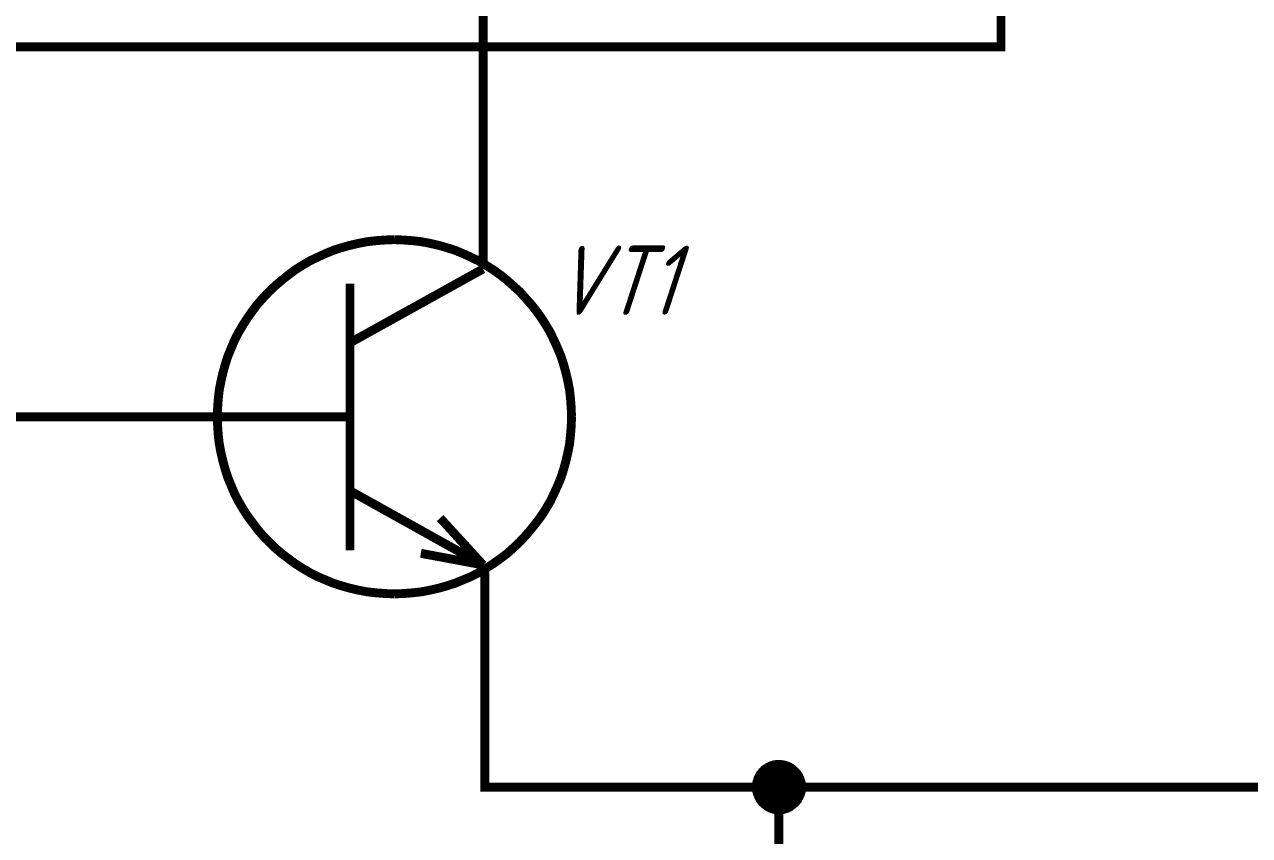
# Paper-space layout 'Layout1' of a CAD drawing. Header units: millimetres. Extents: x 0 to 420, y 0 to 297.
# Drawn here: x 144.65 to 186, y 48.51 to 75.89 of the extents above; entities that cross this region are included whole.
import ezdxf

# ---------------------------------------------------------------- set-up
doc = ezdxf.new("R2010")
doc.units = ezdxf.units.MM
doc.layers.add('Sheet', color=255, linetype='Continuous')
doc.styles.add('GOST', font='', dxfattribs={"oblique": 18})
doc.styles.get('GOST').set_extended_font_data('GOST type A')

psp = doc.layouts.get("Layout1")

# ---------------------------------------------------------------- linework, layer by layer
at = {"layer": 'Sheet'}
for points, const_width in [([(137.619, 82.643), (160.119, 82.643), (160.131, 82.643), (160.131, 72.649)], 0.3), ([(177.612, 82.643), (177.612, 75.142), (142.627, 75.142), (142.627, 62.643), (146.141, 62.643)], 0.3), ([(195.116, 82.643), (195.116, 50.145), (170.112, 50.145), (170.112, 47.641)], 0.3), ([(160.131, 67.64), (160.131, 72.649)], 0.3), ([(151.16, 62.643), (151.171, 62.946), (151.193, 63.25), (151.227, 63.553), (151.283, 63.845), (151.351, 64.137), (151.429, 64.418), (151.519, 64.698), (151.631, 64.968), (151.744, 65.237), (151.878, 65.496), (152.024, 65.743), (152.181, 65.99), (152.35, 66.226), (152.518, 66.45), (152.709, 66.663), (152.911, 66.877), (153.113, 67.068), (153.338, 67.259), (153.562, 67.438), (153.787, 67.607), (154.034, 67.764), (154.281, 67.91), (154.539, 68.033), (154.809, 68.157), (155.078, 68.269), (155.359, 68.359), (155.64, 68.438), (155.931, 68.505), (156.223, 68.561), (156.527, 68.595), (156.83, 68.617), (157.133, 68.629)], 0.3), ([(157.133, 68.629), (156.83, 68.617), (156.527, 68.595), (156.223, 68.561), (155.931, 68.505), (155.64, 68.438), (155.359, 68.359), (155.078, 68.269), (154.809, 68.157), (154.539, 68.033), (154.281, 67.91), (154.034, 67.764), (153.787, 67.607), (153.562, 67.438), (153.338, 67.259), (153.113, 67.068), (152.911, 66.877), (152.709, 66.663), (152.518, 66.45), (152.35, 66.226), (152.181, 65.99), (152.024, 65.743), (151.878, 65.496), (151.744, 65.237), (151.631, 64.968), (151.519, 64.698), (151.429, 64.418), (151.351, 64.137), (151.283, 63.845), (151.227, 63.553), (151.193, 63.25), (151.171, 62.946), (151.16, 62.643)], 0.3), ([(157.133, 68.629), (157.436, 68.617), (157.739, 68.595), (158.042, 68.561), (158.334, 68.505), (158.626, 68.438), (158.907, 68.359), (159.187, 68.269), (159.457, 68.157), (159.726, 68.033), (159.985, 67.91), (160.232, 67.764), (160.479, 67.607), (160.714, 67.438), (160.939, 67.259), (161.152, 67.068), (161.366, 66.877), (161.556, 66.663), (161.747, 66.45), (161.927, 66.226), (162.095, 65.99), (162.253, 65.743), (162.399, 65.496), (162.522, 65.237), (162.646, 64.968), (162.758, 64.698), (162.848, 64.418), (162.926, 64.137), (162.994, 63.845), (163.05, 63.553), (163.083, 63.25), (163.106, 62.946), (163.117, 62.643)], 0.3), ([(163.117, 62.643), (163.106, 62.946), (163.083, 63.25), (163.05, 63.553), (162.994, 63.845), (162.926, 64.137), (162.848, 64.418), (162.758, 64.698), (162.646, 64.968), (162.522, 65.237), (162.399, 65.496), (162.253, 65.743), (162.095, 65.99), (161.927, 66.226), (161.747, 66.45), (161.556, 66.663), (161.366, 66.877), (161.152, 67.068), (160.939, 67.259), (160.714, 67.438), (160.479, 67.607), (160.232, 67.764), (159.985, 67.91), (159.726, 68.033), (159.457, 68.157), (159.187, 68.269), (158.907, 68.359), (158.626, 68.438), (158.334, 68.505), (158.042, 68.561), (157.739, 68.595), (157.436, 68.617), (157.133, 68.629)], 0.3), ([(160.131, 67.64), (155.64, 65.147)], 0.3), ([(155.64, 62.643), (155.64, 67.146)], 0.3), ([(155.64, 67.146), (155.64, 58.14)], 0.3), ([(151.137, 62.643), (146.141, 62.643)], 0.3), ([(155.64, 62.643), (151.137, 62.643)], 0.3), ([(157.133, 56.669), (156.83, 56.68), (156.527, 56.703), (156.223, 56.737), (155.931, 56.793), (155.64, 56.86), (155.359, 56.939), (155.078, 57.029), (154.809, 57.141), (154.539, 57.253), (154.281, 57.388), (154.034, 57.534), (153.787, 57.691), (153.562, 57.859), (153.338, 58.028), (153.113, 58.219), (152.911, 58.421), (152.709, 58.623), (152.518, 58.848), (152.35, 59.072), (152.181, 59.297), (152.024, 59.544), (151.878, 59.791), (151.744, 60.049), (151.631, 60.319), (151.519, 60.588), (151.429, 60.869), (151.351, 61.15), (151.283, 61.442), (151.227, 61.734), (151.193, 62.037), (151.171, 62.34), (151.16, 62.643)], 0.3), ([(151.16, 62.643), (151.16, 62.643)], 0.3), ([(151.16, 62.643), (151.171, 62.34), (151.193, 62.037), (151.227, 61.734), (151.283, 61.442), (151.351, 61.15), (151.429, 60.869), (151.519, 60.588), (151.631, 60.319), (151.744, 60.049), (151.878, 59.791), (152.024, 59.544), (152.181, 59.297), (152.35, 59.072), (152.518, 58.848), (152.709, 58.623), (152.911, 58.421), (153.113, 58.219), (153.338, 58.028), (153.562, 57.859), (153.787, 57.691), (154.034, 57.534), (154.281, 57.388), (154.539, 57.253), (154.809, 57.141), (155.078, 57.029), (155.359, 56.939), (155.64, 56.86), (155.931, 56.793), (156.223, 56.737), (156.527, 56.703), (156.83, 56.68), (157.133, 56.669)], 0.3), ([(163.117, 62.643), (163.106, 62.34), (163.083, 62.037), (163.05, 61.734), (162.994, 61.442), (162.926, 61.15), (162.848, 60.869), (162.758, 60.588), (162.646, 60.319), (162.522, 60.049), (162.399, 59.791), (162.253, 59.544), (162.095, 59.297), (161.927, 59.072), (161.747, 58.848), (161.556, 58.623), (161.366, 58.421), (161.152, 58.219), (160.939, 58.028), (160.714, 57.859), (160.479, 57.691), (160.232, 57.534), (159.985, 57.388), (159.726, 57.253), (159.457, 57.141), (159.187, 57.029), (158.907, 56.939), (158.626, 56.86), (158.334, 56.793), (158.042, 56.737), (157.739, 56.703), (157.436, 56.68), (157.133, 56.669)], 0.3), ([(157.133, 56.669), (157.436, 56.68), (157.739, 56.703), (158.042, 56.737), (158.334, 56.793), (158.626, 56.86), (158.907, 56.939), (159.187, 57.029), (159.457, 57.141), (159.726, 57.253), (159.985, 57.388), (160.232, 57.534), (160.479, 57.691), (160.714, 57.859), (160.939, 58.028), (161.152, 58.219), (161.366, 58.421), (161.556, 58.623), (161.747, 58.848), (161.927, 59.072), (162.095, 59.297), (162.253, 59.544), (162.399, 59.791), (162.522, 60.049), (162.646, 60.319), (162.758, 60.588), (162.848, 60.869), (162.926, 61.15), (162.994, 61.442), (163.05, 61.734), (163.083, 62.037), (163.106, 62.34), (163.117, 62.643)], 0.3), ([(163.117, 62.643), (163.117, 62.643), (163.117, 62.643), (163.117, 62.643), (163.117, 62.643), (163.117, 62.643), (163.117, 62.643), (163.117, 62.643), (163.117, 62.643), (163.117, 62.643), (163.117, 62.643), (163.117, 62.643), (163.117, 62.643), (163.117, 62.643), (163.117, 62.643), (163.117, 62.643), (163.117, 62.643), (163.117, 62.643), (163.117, 62.643), (163.117, 62.643), (163.117, 62.643), (163.117, 62.643), (163.117, 62.643), (163.117, 62.643), (163.117, 62.643), (163.117, 62.643), (163.117, 62.643), (163.117, 62.643), (163.117, 62.643), (163.117, 62.643), (163.117, 62.643), (163.117, 62.643), (163.117, 62.643)], 0.3), ([(163.117, 62.643), (163.117, 62.643)], 0.3), ([(160.131, 57.646), (155.64, 60.15)], 0.3), ([(158.682, 59.229), (160.131, 57.646)], 0.3), ([(160.131, 57.646), (158.031, 58.039)], 0.3), ([(160.187, 57.489), (160.187, 52.481)], 0.3), ([(170.112, 50.145), (160.187, 50.145), (160.187, 52.481)], 0.3), ([(169.36, 50.145), (169.36, 50.19), (169.36, 50.223), (169.371, 50.257), (169.371, 50.302), (169.382, 50.336), (169.393, 50.369), (169.405, 50.414), (169.416, 50.448), (169.438, 50.482), (169.449, 50.515), (169.472, 50.538), (169.483, 50.571), (169.506, 50.605), (169.528, 50.628), (169.55, 50.661), (169.584, 50.684), (169.607, 50.706), (169.629, 50.74), (169.663, 50.762), (169.696, 50.785), (169.719, 50.796), (169.753, 50.819), (169.786, 50.83), (169.82, 50.852), (169.854, 50.863), (169.887, 50.875), (169.921, 50.886), (169.955, 50.897), (170, 50.897), (170.033, 50.908), (170.078, 50.908), (170.112, 50.908)], 0.3), ([(169.36, 50.145), (169.36, 50.19), (169.36, 50.223), (169.371, 50.257), (169.371, 50.302), (169.382, 50.336), (169.393, 50.369), (169.405, 50.414), (169.416, 50.448), (169.438, 50.482), (169.449, 50.515), (169.472, 50.538), (169.483, 50.571), (169.506, 50.605), (169.528, 50.628), (169.55, 50.661), (169.584, 50.684), (169.607, 50.706), (169.629, 50.74), (169.663, 50.762), (169.696, 50.785), (169.719, 50.796), (169.753, 50.819), (169.786, 50.83), (169.82, 50.852), (169.854, 50.863), (169.887, 50.875), (169.921, 50.886), (169.955, 50.897), (170, 50.897), (170.033, 50.908), (170.078, 50.908), (170.112, 50.908)], 0.3), ([(169.36, 50.145), (169.36, 50.19), (169.36, 50.223), (169.371, 50.257), (169.371, 50.302), (169.382, 50.336), (169.393, 50.369), (169.405, 50.414), (169.416, 50.448), (169.438, 50.482), (169.449, 50.515), (169.472, 50.538), (169.483, 50.571), (169.506, 50.605), (169.528, 50.628), (169.55, 50.661), (169.584, 50.684), (169.607, 50.706), (169.629, 50.74), (169.663, 50.762), (169.696, 50.785), (169.719, 50.796), (169.753, 50.819), (169.786, 50.83), (169.82, 50.852), (169.854, 50.863), (169.887, 50.875), (169.921, 50.886), (169.955, 50.897), (170, 50.897), (170.033, 50.908), (170.078, 50.908), (170.112, 50.908)], 0.3), ([(169.36, 50.145), (169.36, 50.19), (169.36, 50.223), (169.371, 50.257), (169.371, 50.302), (169.382, 50.336), (169.393, 50.369), (169.405, 50.414), (169.416, 50.448), (169.438, 50.482), (169.449, 50.515), (169.472, 50.538), (169.483, 50.571), (169.506, 50.605), (169.528, 50.628), (169.55, 50.661), (169.584, 50.684), (169.607, 50.706), (169.629, 50.74), (169.663, 50.762), (169.696, 50.785), (169.719, 50.796), (169.753, 50.819), (169.786, 50.83), (169.82, 50.852), (169.854, 50.863), (169.887, 50.875), (169.921, 50.886), (169.955, 50.897), (170, 50.897), (170.033, 50.908), (170.078, 50.908), (170.112, 50.908)], 0.3), ([(169.36, 50.145), (169.36, 50.19), (169.36, 50.223), (169.371, 50.257), (169.371, 50.302), (169.382, 50.336), (169.393, 50.369), (169.405, 50.414), (169.416, 50.448), (169.438, 50.482), (169.449, 50.515), (169.472, 50.538), (169.483, 50.571), (169.506, 50.605), (169.528, 50.628), (169.55, 50.661), (169.584, 50.684), (169.607, 50.706), (169.629, 50.74), (169.663, 50.762), (169.696, 50.785), (169.719, 50.796), (169.753, 50.819), (169.786, 50.83), (169.82, 50.852), (169.854, 50.863), (169.887, 50.875), (169.921, 50.886), (169.955, 50.897), (170, 50.897), (170.033, 50.908), (170.078, 50.908), (170.112, 50.908)], 0.0991), ([(169.36, 50.145), (169.36, 50.19), (169.36, 50.223), (169.371, 50.257), (169.371, 50.302), (169.382, 50.336), (169.393, 50.369), (169.405, 50.414), (169.416, 50.448), (169.438, 50.482), (169.449, 50.515), (169.472, 50.538), (169.483, 50.571), (169.506, 50.605), (169.528, 50.628), (169.55, 50.661), (169.584, 50.684), (169.607, 50.706), (169.629, 50.74), (169.663, 50.762), (169.696, 50.785), (169.719, 50.796), (169.753, 50.819), (169.786, 50.83), (169.82, 50.852), (169.854, 50.863), (169.887, 50.875), (169.921, 50.886), (169.955, 50.897), (170, 50.897), (170.033, 50.908), (170.078, 50.908), (170.112, 50.908)], 0.0991), ([(169.36, 50.145), (169.36, 50.19), (169.36, 50.223), (169.371, 50.257), (169.371, 50.302), (169.382, 50.336), (169.393, 50.369), (169.405, 50.414), (169.416, 50.448), (169.438, 50.482), (169.449, 50.515), (169.472, 50.538), (169.483, 50.571), (169.506, 50.605), (169.528, 50.628), (169.55, 50.661), (169.584, 50.684), (169.607, 50.706), (169.629, 50.74), (169.663, 50.762), (169.696, 50.785), (169.719, 50.796), (169.753, 50.819), (169.786, 50.83), (169.82, 50.852), (169.854, 50.863), (169.887, 50.875), (169.921, 50.886), (169.955, 50.897), (170, 50.897), (170.033, 50.908), (170.078, 50.908), (170.112, 50.908)], 0.0991), ([(169.36, 50.145), (169.36, 50.19), (169.36, 50.223), (169.371, 50.257), (169.371, 50.302), (169.382, 50.336), (169.393, 50.369), (169.405, 50.414), (169.416, 50.448), (169.438, 50.482), (169.449, 50.515), (169.472, 50.538), (169.483, 50.571), (169.506, 50.605), (169.528, 50.628), (169.55, 50.661), (169.584, 50.684), (169.607, 50.706), (169.629, 50.74), (169.663, 50.762), (169.696, 50.785), (169.719, 50.796), (169.753, 50.819), (169.786, 50.83), (169.82, 50.852), (169.854, 50.863), (169.887, 50.875), (169.921, 50.886), (169.955, 50.897), (170, 50.897), (170.033, 50.908), (170.078, 50.908), (170.112, 50.908)], 0.0991), ([(170.112, 50.908), (170.112, 50.908)], 0.3), ([(170.112, 50.908), (170.157, 50.908), (170.19, 50.908), (170.224, 50.897), (170.269, 50.897), (170.303, 50.886), (170.336, 50.875), (170.381, 50.863), (170.415, 50.852), (170.449, 50.83), (170.482, 50.819), (170.505, 50.796), (170.538, 50.785), (170.572, 50.762), (170.595, 50.74), (170.628, 50.706), (170.651, 50.684), (170.673, 50.661), (170.707, 50.628), (170.729, 50.605), (170.752, 50.571), (170.763, 50.538), (170.785, 50.515), (170.797, 50.482), (170.819, 50.448), (170.83, 50.414), (170.842, 50.369), (170.853, 50.336), (170.864, 50.302), (170.864, 50.257), (170.875, 50.223), (170.875, 50.19), (170.875, 50.145)], 0.3), ([(170.112, 50.908), (170.112, 50.908)], 0.3), ([(170.112, 50.908), (170.157, 50.908), (170.19, 50.908), (170.224, 50.897), (170.269, 50.897), (170.303, 50.886), (170.336, 50.875), (170.381, 50.863), (170.415, 50.852), (170.449, 50.83), (170.482, 50.819), (170.505, 50.796), (170.538, 50.785), (170.572, 50.762), (170.595, 50.74), (170.628, 50.706), (170.651, 50.684), (170.673, 50.661), (170.707, 50.628), (170.729, 50.605), (170.752, 50.571), (170.763, 50.538), (170.785, 50.515), (170.797, 50.482), (170.819, 50.448), (170.83, 50.414), (170.842, 50.369), (170.853, 50.336), (170.864, 50.302), (170.864, 50.257), (170.875, 50.223), (170.875, 50.19), (170.875, 50.145)], 0.3), ([(170.112, 50.908), (170.112, 50.908)], 0.3), ([(170.112, 50.908), (170.157, 50.908), (170.19, 50.908), (170.224, 50.897), (170.269, 50.897), (170.303, 50.886), (170.336, 50.875), (170.381, 50.863), (170.415, 50.852), (170.449, 50.83), (170.482, 50.819), (170.505, 50.796), (170.538, 50.785), (170.572, 50.762), (170.595, 50.74), (170.628, 50.706), (170.651, 50.684), (170.673, 50.661), (170.707, 50.628), (170.729, 50.605), (170.752, 50.571), (170.763, 50.538), (170.785, 50.515), (170.797, 50.482), (170.819, 50.448), (170.83, 50.414), (170.842, 50.369), (170.853, 50.336), (170.864, 50.302), (170.864, 50.257), (170.875, 50.223), (170.875, 50.19), (170.875, 50.145)], 0.3), ([(170.112, 50.908), (170.112, 50.908)], 0.3), ([(170.112, 50.908), (170.157, 50.908), (170.19, 50.908), (170.224, 50.897), (170.269, 50.897), (170.303, 50.886), (170.336, 50.875), (170.381, 50.863), (170.415, 50.852), (170.449, 50.83), (170.482, 50.819), (170.505, 50.796), (170.538, 50.785), (170.572, 50.762), (170.595, 50.74), (170.628, 50.706), (170.651, 50.684), (170.673, 50.661), (170.707, 50.628), (170.729, 50.605), (170.752, 50.571), (170.763, 50.538), (170.785, 50.515), (170.797, 50.482), (170.819, 50.448), (170.83, 50.414), (170.842, 50.369), (170.853, 50.336), (170.864, 50.302), (170.864, 50.257), (170.875, 50.223), (170.875, 50.19), (170.875, 50.145)], 0.3), ([(170.112, 50.908), (170.112, 50.908)], 0.0991), ([(170.112, 50.908), (170.157, 50.908), (170.19, 50.908), (170.224, 50.897), (170.269, 50.897), (170.303, 50.886), (170.336, 50.875), (170.381, 50.863), (170.415, 50.852), (170.449, 50.83), (170.482, 50.819), (170.505, 50.796), (170.538, 50.785), (170.572, 50.762), (170.595, 50.74), (170.628, 50.706), (170.651, 50.684), (170.673, 50.661), (170.707, 50.628), (170.729, 50.605), (170.752, 50.571), (170.763, 50.538), (170.785, 50.515), (170.797, 50.482), (170.819, 50.448), (170.83, 50.414), (170.842, 50.369), (170.853, 50.336), (170.864, 50.302), (170.864, 50.257), (170.875, 50.223), (170.875, 50.19), (170.875, 50.145)], 0.0991), ([(170.112, 50.908), (170.112, 50.908)], 0.0991), ([(170.112, 50.908), (170.157, 50.908), (170.19, 50.908), (170.224, 50.897), (170.269, 50.897), (170.303, 50.886), (170.336, 50.875), (170.381, 50.863), (170.415, 50.852), (170.449, 50.83), (170.482, 50.819), (170.505, 50.796), (170.538, 50.785), (170.572, 50.762), (170.595, 50.74), (170.628, 50.706), (170.651, 50.684), (170.673, 50.661), (170.707, 50.628), (170.729, 50.605), (170.752, 50.571), (170.763, 50.538), (170.785, 50.515), (170.797, 50.482), (170.819, 50.448), (170.83, 50.414), (170.842, 50.369), (170.853, 50.336), (170.864, 50.302), (170.864, 50.257), (170.875, 50.223), (170.875, 50.19), (170.875, 50.145)], 0.0991), ([(170.112, 50.908), (170.112, 50.908)], 0.0991), ([(170.112, 50.908), (170.157, 50.908), (170.19, 50.908), (170.224, 50.897), (170.269, 50.897), (170.303, 50.886), (170.336, 50.875), (170.381, 50.863), (170.415, 50.852), (170.449, 50.83), (170.482, 50.819), (170.505, 50.796), (170.538, 50.785), (170.572, 50.762), (170.595, 50.74), (170.628, 50.706), (170.651, 50.684), (170.673, 50.661), (170.707, 50.628), (170.729, 50.605), (170.752, 50.571), (170.763, 50.538), (170.785, 50.515), (170.797, 50.482), (170.819, 50.448), (170.83, 50.414), (170.842, 50.369), (170.853, 50.336), (170.864, 50.302), (170.864, 50.257), (170.875, 50.223), (170.875, 50.19), (170.875, 50.145)], 0.0991), ([(170.112, 50.908), (170.112, 50.908)], 0.0991), ([(170.112, 50.908), (170.157, 50.908), (170.19, 50.908), (170.224, 50.897), (170.269, 50.897), (170.303, 50.886), (170.336, 50.875), (170.381, 50.863), (170.415, 50.852), (170.449, 50.83), (170.482, 50.819), (170.505, 50.796), (170.538, 50.785), (170.572, 50.762), (170.595, 50.74), (170.628, 50.706), (170.651, 50.684), (170.673, 50.661), (170.707, 50.628), (170.729, 50.605), (170.752, 50.571), (170.763, 50.538), (170.785, 50.515), (170.797, 50.482), (170.819, 50.448), (170.83, 50.414), (170.842, 50.369), (170.853, 50.336), (170.864, 50.302), (170.864, 50.257), (170.875, 50.223), (170.875, 50.19), (170.875, 50.145)], 0.0991), ([(170.112, 49.381), (170.078, 49.381), (170.033, 49.381), (170, 49.392), (169.955, 49.392), (169.921, 49.404), (169.887, 49.415), (169.854, 49.426), (169.82, 49.437), (169.786, 49.46), (169.753, 49.471), (169.719, 49.493), (169.696, 49.516), (169.663, 49.538), (169.629, 49.561), (169.607, 49.583), (169.584, 49.606), (169.55, 49.628), (169.528, 49.662), (169.506, 49.696), (169.483, 49.718), (169.472, 49.752), (169.449, 49.785), (169.438, 49.819), (169.416, 49.853), (169.405, 49.886), (169.393, 49.92), (169.382, 49.954), (169.371, 49.988), (169.371, 50.032), (169.36, 50.066), (169.36, 50.111), (169.36, 50.145)], 0.3), ([(169.36, 50.145), (169.36, 50.145)], 0.3), ([(170.112, 49.381), (170.078, 49.381), (170.033, 49.381), (170, 49.392), (169.955, 49.392), (169.921, 49.404), (169.887, 49.415), (169.854, 49.426), (169.82, 49.437), (169.786, 49.46), (169.753, 49.471), (169.719, 49.493), (169.696, 49.516), (169.663, 49.538), (169.629, 49.561), (169.607, 49.583), (169.584, 49.606), (169.55, 49.628), (169.528, 49.662), (169.506, 49.696), (169.483, 49.718), (169.472, 49.752), (169.449, 49.785), (169.438, 49.819), (169.416, 49.853), (169.405, 49.886), (169.393, 49.92), (169.382, 49.954), (169.371, 49.988), (169.371, 50.032), (169.36, 50.066), (169.36, 50.111), (169.36, 50.145)], 0.3), ([(169.36, 50.145), (169.36, 50.145)], 0.3), ([(170.112, 49.381), (170.078, 49.381), (170.033, 49.381), (170, 49.392), (169.955, 49.392), (169.921, 49.404), (169.887, 49.415), (169.854, 49.426), (169.82, 49.437), (169.786, 49.46), (169.753, 49.471), (169.719, 49.493), (169.696, 49.516), (169.663, 49.538), (169.629, 49.561), (169.607, 49.583), (169.584, 49.606), (169.55, 49.628), (169.528, 49.662), (169.506, 49.696), (169.483, 49.718), (169.472, 49.752), (169.449, 49.785), (169.438, 49.819), (169.416, 49.853), (169.405, 49.886), (169.393, 49.92), (169.382, 49.954), (169.371, 49.988), (169.371, 50.032), (169.36, 50.066), (169.36, 50.111), (169.36, 50.145)], 0.3), ([(169.36, 50.145), (169.36, 50.145)], 0.3), ([(170.112, 49.381), (170.078, 49.381), (170.033, 49.381), (170, 49.392), (169.955, 49.392), (169.921, 49.404), (169.887, 49.415), (169.854, 49.426), (169.82, 49.437), (169.786, 49.46), (169.753, 49.471), (169.719, 49.493), (169.696, 49.516), (169.663, 49.538), (169.629, 49.561), (169.607, 49.583), (169.584, 49.606), (169.55, 49.628), (169.528, 49.662), (169.506, 49.696), (169.483, 49.718), (169.472, 49.752), (169.449, 49.785), (169.438, 49.819), (169.416, 49.853), (169.405, 49.886), (169.393, 49.92), (169.382, 49.954), (169.371, 49.988), (169.371, 50.032), (169.36, 50.066), (169.36, 50.111), (169.36, 50.145)], 0.3), ([(169.36, 50.145), (169.36, 50.145)], 0.3), ([(170.112, 49.381), (170.078, 49.381), (170.033, 49.381), (170, 49.392), (169.955, 49.392), (169.921, 49.404), (169.887, 49.415), (169.854, 49.426), (169.82, 49.437), (169.786, 49.46), (169.753, 49.471), (169.719, 49.493), (169.696, 49.516), (169.663, 49.538), (169.629, 49.561), (169.607, 49.583), (169.584, 49.606), (169.55, 49.628), (169.528, 49.662), (169.506, 49.696), (169.483, 49.718), (169.472, 49.752), (169.449, 49.785), (169.438, 49.819), (169.416, 49.853), (169.405, 49.886), (169.393, 49.92), (169.382, 49.954), (169.371, 49.988), (169.371, 50.032), (169.36, 50.066), (169.36, 50.111), (169.36, 50.145)], 0.0991), ([(169.36, 50.145), (169.36, 50.145)], 0.0991), ([(170.112, 49.381), (170.078, 49.381), (170.033, 49.381), (170, 49.392), (169.955, 49.392), (169.921, 49.404), (169.887, 49.415), (169.854, 49.426), (169.82, 49.437), (169.786, 49.46), (169.753, 49.471), (169.719, 49.493), (169.696, 49.516), (169.663, 49.538), (169.629, 49.561), (169.607, 49.583), (169.584, 49.606), (169.55, 49.628), (169.528, 49.662), (169.506, 49.696), (169.483, 49.718), (169.472, 49.752), (169.449, 49.785), (169.438, 49.819), (169.416, 49.853), (169.405, 49.886), (169.393, 49.92), (169.382, 49.954), (169.371, 49.988), (169.371, 50.032), (169.36, 50.066), (169.36, 50.111), (169.36, 50.145)], 0.0991), ([(169.36, 50.145), (169.36, 50.145)], 0.0991), ([(170.112, 49.381), (170.078, 49.381), (170.033, 49.381), (170, 49.392), (169.955, 49.392), (169.921, 49.404), (169.887, 49.415), (169.854, 49.426), (169.82, 49.437), (169.786, 49.46), (169.753, 49.471), (169.719, 49.493), (169.696, 49.516), (169.663, 49.538), (169.629, 49.561), (169.607, 49.583), (169.584, 49.606), (169.55, 49.628), (169.528, 49.662), (169.506, 49.696), (169.483, 49.718), (169.472, 49.752), (169.449, 49.785), (169.438, 49.819), (169.416, 49.853), (169.405, 49.886), (169.393, 49.92), (169.382, 49.954), (169.371, 49.988), (169.371, 50.032), (169.36, 50.066), (169.36, 50.111), (169.36, 50.145)], 0.0991), ([(169.36, 50.145), (169.36, 50.145)], 0.0991), ([(170.112, 49.381), (170.078, 49.381), (170.033, 49.381), (170, 49.392), (169.955, 49.392), (169.921, 49.404), (169.887, 49.415), (169.854, 49.426), (169.82, 49.437), (169.786, 49.46), (169.753, 49.471), (169.719, 49.493), (169.696, 49.516), (169.663, 49.538), (169.629, 49.561), (169.607, 49.583), (169.584, 49.606), (169.55, 49.628), (169.528, 49.662), (169.506, 49.696), (169.483, 49.718), (169.472, 49.752), (169.449, 49.785), (169.438, 49.819), (169.416, 49.853), (169.405, 49.886), (169.393, 49.92), (169.382, 49.954), (169.371, 49.988), (169.371, 50.032), (169.36, 50.066), (169.36, 50.111), (169.36, 50.145)], 0.0991), ([(169.36, 50.145), (169.36, 50.145)], 0.0991), ([(170.875, 50.145), (170.875, 50.111), (170.875, 50.066), (170.864, 50.032), (170.864, 49.988), (170.853, 49.954), (170.842, 49.92), (170.83, 49.886), (170.819, 49.853), (170.797, 49.819), (170.785, 49.785), (170.763, 49.752), (170.752, 49.718), (170.729, 49.696), (170.707, 49.662), (170.673, 49.628), (170.651, 49.606), (170.628, 49.583), (170.595, 49.561), (170.572, 49.538), (170.538, 49.516), (170.505, 49.493), (170.482, 49.471), (170.449, 49.46), (170.415, 49.437), (170.381, 49.426), (170.336, 49.415), (170.303, 49.404), (170.269, 49.392), (170.224, 49.392), (170.19, 49.381), (170.157, 49.381), (170.112, 49.381)], 0.3), ([(170.875, 50.145), (170.875, 50.111), (170.875, 50.066), (170.864, 50.032), (170.864, 49.988), (170.853, 49.954), (170.842, 49.92), (170.83, 49.886), (170.819, 49.853), (170.797, 49.819), (170.785, 49.785), (170.763, 49.752), (170.752, 49.718), (170.729, 49.696), (170.707, 49.662), (170.673, 49.628), (170.651, 49.606), (170.628, 49.583), (170.595, 49.561), (170.572, 49.538), (170.538, 49.516), (170.505, 49.493), (170.482, 49.471), (170.449, 49.46), (170.415, 49.437), (170.381, 49.426), (170.336, 49.415), (170.303, 49.404), (170.269, 49.392), (170.224, 49.392), (170.19, 49.381), (170.157, 49.381), (170.112, 49.381)], 0.3), ([(170.875, 50.145), (170.875, 50.111), (170.875, 50.066), (170.864, 50.032), (170.864, 49.988), (170.853, 49.954), (170.842, 49.92), (170.83, 49.886), (170.819, 49.853), (170.797, 49.819), (170.785, 49.785), (170.763, 49.752), (170.752, 49.718), (170.729, 49.696), (170.707, 49.662), (170.673, 49.628), (170.651, 49.606), (170.628, 49.583), (170.595, 49.561), (170.572, 49.538), (170.538, 49.516), (170.505, 49.493), (170.482, 49.471), (170.449, 49.46), (170.415, 49.437), (170.381, 49.426), (170.336, 49.415), (170.303, 49.404), (170.269, 49.392), (170.224, 49.392), (170.19, 49.381), (170.157, 49.381), (170.112, 49.381)], 0.3), ([(170.875, 50.145), (170.875, 50.111), (170.875, 50.066), (170.864, 50.032), (170.864, 49.988), (170.853, 49.954), (170.842, 49.92), (170.83, 49.886), (170.819, 49.853), (170.797, 49.819), (170.785, 49.785), (170.763, 49.752), (170.752, 49.718), (170.729, 49.696), (170.707, 49.662), (170.673, 49.628), (170.651, 49.606), (170.628, 49.583), (170.595, 49.561), (170.572, 49.538), (170.538, 49.516), (170.505, 49.493), (170.482, 49.471), (170.449, 49.46), (170.415, 49.437), (170.381, 49.426), (170.336, 49.415), (170.303, 49.404), (170.269, 49.392), (170.224, 49.392), (170.19, 49.381), (170.157, 49.381), (170.112, 49.381)], 0.3), ([(170.875, 50.145), (170.875, 50.111), (170.875, 50.066), (170.864, 50.032), (170.864, 49.988), (170.853, 49.954), (170.842, 49.92), (170.83, 49.886), (170.819, 49.853), (170.797, 49.819), (170.785, 49.785), (170.763, 49.752), (170.752, 49.718), (170.729, 49.696), (170.707, 49.662), (170.673, 49.628), (170.651, 49.606), (170.628, 49.583), (170.595, 49.561), (170.572, 49.538), (170.538, 49.516), (170.505, 49.493), (170.482, 49.471), (170.449, 49.46), (170.415, 49.437), (170.381, 49.426), (170.336, 49.415), (170.303, 49.404), (170.269, 49.392), (170.224, 49.392), (170.19, 49.381), (170.157, 49.381), (170.112, 49.381)], 0.0991), ([(170.875, 50.145), (170.875, 50.111), (170.875, 50.066), (170.864, 50.032), (170.864, 49.988), (170.853, 49.954), (170.842, 49.92), (170.83, 49.886), (170.819, 49.853), (170.797, 49.819), (170.785, 49.785), (170.763, 49.752), (170.752, 49.718), (170.729, 49.696), (170.707, 49.662), (170.673, 49.628), (170.651, 49.606), (170.628, 49.583), (170.595, 49.561), (170.572, 49.538), (170.538, 49.516), (170.505, 49.493), (170.482, 49.471), (170.449, 49.46), (170.415, 49.437), (170.381, 49.426), (170.336, 49.415), (170.303, 49.404), (170.269, 49.392), (170.224, 49.392), (170.19, 49.381), (170.157, 49.381), (170.112, 49.381)], 0.0991), ([(170.875, 50.145), (170.875, 50.111), (170.875, 50.066), (170.864, 50.032), (170.864, 49.988), (170.853, 49.954), (170.842, 49.92), (170.83, 49.886), (170.819, 49.853), (170.797, 49.819), (170.785, 49.785), (170.763, 49.752), (170.752, 49.718), (170.729, 49.696), (170.707, 49.662), (170.673, 49.628), (170.651, 49.606), (170.628, 49.583), (170.595, 49.561), (170.572, 49.538), (170.538, 49.516), (170.505, 49.493), (170.482, 49.471), (170.449, 49.46), (170.415, 49.437), (170.381, 49.426), (170.336, 49.415), (170.303, 49.404), (170.269, 49.392), (170.224, 49.392), (170.19, 49.381), (170.157, 49.381), (170.112, 49.381)], 0.0991), ([(170.875, 50.145), (170.875, 50.111), (170.875, 50.066), (170.864, 50.032), (170.864, 49.988), (170.853, 49.954), (170.842, 49.92), (170.83, 49.886), (170.819, 49.853), (170.797, 49.819), (170.785, 49.785), (170.763, 49.752), (170.752, 49.718), (170.729, 49.696), (170.707, 49.662), (170.673, 49.628), (170.651, 49.606), (170.628, 49.583), (170.595, 49.561), (170.572, 49.538), (170.538, 49.516), (170.505, 49.493), (170.482, 49.471), (170.449, 49.46), (170.415, 49.437), (170.381, 49.426), (170.336, 49.415), (170.303, 49.404), (170.269, 49.392), (170.224, 49.392), (170.19, 49.381), (170.157, 49.381), (170.112, 49.381)], 0.0991), ([(170.875, 50.145), (170.875, 50.145), (170.875, 50.145), (170.875, 50.145), (170.875, 50.145), (170.875, 50.145), (170.875, 50.145), (170.875, 50.145), (170.875, 50.145), (170.875, 50.145), (170.875, 50.145), (170.875, 50.145), (170.875, 50.145), (170.875, 50.145), (170.875, 50.145), (170.875, 50.145), (170.875, 50.145), (170.875, 50.145), (170.875, 50.145), (170.875, 50.145), (170.875, 50.145), (170.875, 50.145), (170.875, 50.145), (170.875, 50.145), (170.875, 50.145), (170.875, 50.145), (170.875, 50.145), (170.875, 50.145), (170.875, 50.145), (170.875, 50.145), (170.875, 50.145), (170.875, 50.145), (170.875, 50.145)], 0.3), ([(170.875, 50.145), (170.875, 50.145)], 0.3), ([(170.875, 50.145), (170.875, 50.145), (170.875, 50.145), (170.875, 50.145), (170.875, 50.145), (170.875, 50.145), (170.875, 50.145), (170.875, 50.145), (170.875, 50.145), (170.875, 50.145), (170.875, 50.145), (170.875, 50.145), (170.875, 50.145), (170.875, 50.145), (170.875, 50.145), (170.875, 50.145), (170.875, 50.145), (170.875, 50.145), (170.875, 50.145), (170.875, 50.145), (170.875, 50.145), (170.875, 50.145), (170.875, 50.145), (170.875, 50.145), (170.875, 50.145), (170.875, 50.145), (170.875, 50.145), (170.875, 50.145), (170.875, 50.145), (170.875, 50.145), (170.875, 50.145), (170.875, 50.145), (170.875, 50.145)], 0.3), ([(170.875, 50.145), (170.875, 50.145)], 0.3), ([(170.875, 50.145), (170.875, 50.145), (170.875, 50.145), (170.875, 50.145), (170.875, 50.145), (170.875, 50.145), (170.875, 50.145), (170.875, 50.145), (170.875, 50.145), (170.875, 50.145), (170.875, 50.145), (170.875, 50.145), (170.875, 50.145), (170.875, 50.145), (170.875, 50.145), (170.875, 50.145), (170.875, 50.145), (170.875, 50.145), (170.875, 50.145), (170.875, 50.145), (170.875, 50.145), (170.875, 50.145), (170.875, 50.145), (170.875, 50.145), (170.875, 50.145), (170.875, 50.145), (170.875, 50.145), (170.875, 50.145), (170.875, 50.145), (170.875, 50.145), (170.875, 50.145), (170.875, 50.145), (170.875, 50.145)], 0.3), ([(170.875, 50.145), (170.875, 50.145)], 0.3), ([(170.875, 50.145), (170.875, 50.145), (170.875, 50.145), (170.875, 50.145), (170.875, 50.145), (170.875, 50.145), (170.875, 50.145), (170.875, 50.145), (170.875, 50.145), (170.875, 50.145), (170.875, 50.145), (170.875, 50.145), (170.875, 50.145), (170.875, 50.145), (170.875, 50.145), (170.875, 50.145), (170.875, 50.145), (170.875, 50.145), (170.875, 50.145), (170.875, 50.145), (170.875, 50.145), (170.875, 50.145), (170.875, 50.145), (170.875, 50.145), (170.875, 50.145), (170.875, 50.145), (170.875, 50.145), (170.875, 50.145), (170.875, 50.145), (170.875, 50.145), (170.875, 50.145), (170.875, 50.145), (170.875, 50.145)], 0.3), ([(170.875, 50.145), (170.875, 50.145)], 0.3), ([(170.875, 50.145), (170.875, 50.145), (170.875, 50.145), (170.875, 50.145), (170.875, 50.145), (170.875, 50.145), (170.875, 50.145), (170.875, 50.145), (170.875, 50.145), (170.875, 50.145), (170.875, 50.145), (170.875, 50.145), (170.875, 50.145), (170.875, 50.145), (170.875, 50.145), (170.875, 50.145), (170.875, 50.145), (170.875, 50.145), (170.875, 50.145), (170.875, 50.145), (170.875, 50.145), (170.875, 50.145), (170.875, 50.145), (170.875, 50.145), (170.875, 50.145), (170.875, 50.145), (170.875, 50.145), (170.875, 50.145), (170.875, 50.145), (170.875, 50.145), (170.875, 50.145), (170.875, 50.145), (170.875, 50.145)], 0.0991), ([(170.875, 50.145), (170.875, 50.145)], 0.0991), ([(170.875, 50.145), (170.875, 50.145), (170.875, 50.145), (170.875, 50.145), (170.875, 50.145), (170.875, 50.145), (170.875, 50.145), (170.875, 50.145), (170.875, 50.145), (170.875, 50.145), (170.875, 50.145), (170.875, 50.145), (170.875, 50.145), (170.875, 50.145), (170.875, 50.145), (170.875, 50.145), (170.875, 50.145), (170.875, 50.145), (170.875, 50.145), (170.875, 50.145), (170.875, 50.145), (170.875, 50.145), (170.875, 50.145), (170.875, 50.145), (170.875, 50.145), (170.875, 50.145), (170.875, 50.145), (170.875, 50.145), (170.875, 50.145), (170.875, 50.145), (170.875, 50.145), (170.875, 50.145), (170.875, 50.145)], 0.0991), ([(170.875, 50.145), (170.875, 50.145)], 0.0991), ([(170.875, 50.145), (170.875, 50.145), (170.875, 50.145), (170.875, 50.145), (170.875, 50.145), (170.875, 50.145), (170.875, 50.145), (170.875, 50.145), (170.875, 50.145), (170.875, 50.145), (170.875, 50.145), (170.875, 50.145), (170.875, 50.145), (170.875, 50.145), (170.875, 50.145), (170.875, 50.145), (170.875, 50.145), (170.875, 50.145), (170.875, 50.145), (170.875, 50.145), (170.875, 50.145), (170.875, 50.145), (170.875, 50.145), (170.875, 50.145), (170.875, 50.145), (170.875, 50.145), (170.875, 50.145), (170.875, 50.145), (170.875, 50.145), (170.875, 50.145), (170.875, 50.145), (170.875, 50.145), (170.875, 50.145)], 0.0991), ([(170.875, 50.145), (170.875, 50.145)], 0.0991), ([(170.875, 50.145), (170.875, 50.145), (170.875, 50.145), (170.875, 50.145), (170.875, 50.145), (170.875, 50.145), (170.875, 50.145), (170.875, 50.145), (170.875, 50.145), (170.875, 50.145), (170.875, 50.145), (170.875, 50.145), (170.875, 50.145), (170.875, 50.145), (170.875, 50.145), (170.875, 50.145), (170.875, 50.145), (170.875, 50.145), (170.875, 50.145), (170.875, 50.145), (170.875, 50.145), (170.875, 50.145), (170.875, 50.145), (170.875, 50.145), (170.875, 50.145), (170.875, 50.145), (170.875, 50.145), (170.875, 50.145), (170.875, 50.145), (170.875, 50.145), (170.875, 50.145), (170.875, 50.145), (170.875, 50.145)], 0.0991), ([(170.875, 50.145), (170.875, 50.145)], 0.0991)]:
    psp.add_lwpolyline(points, dxfattribs=dict(at, const_width=const_width))
at = {"layer": 'Sheet', "const_width": 0.762}
psp.add_lwpolyline([(169.723, 50.151, 1), (170.485, 50.151, 1)], format="xyb", close=True, dxfattribs=at)

# ---------------------------------------------------------------- texts
at = {"layer": 'Sheet', "style": 'GOST', "oblique": 18}
psp.add_text('VT1', height=2.3358, dxfattribs=at).set_placement((162.5, 66.091))

doc.saveas('drawing.dxf')
